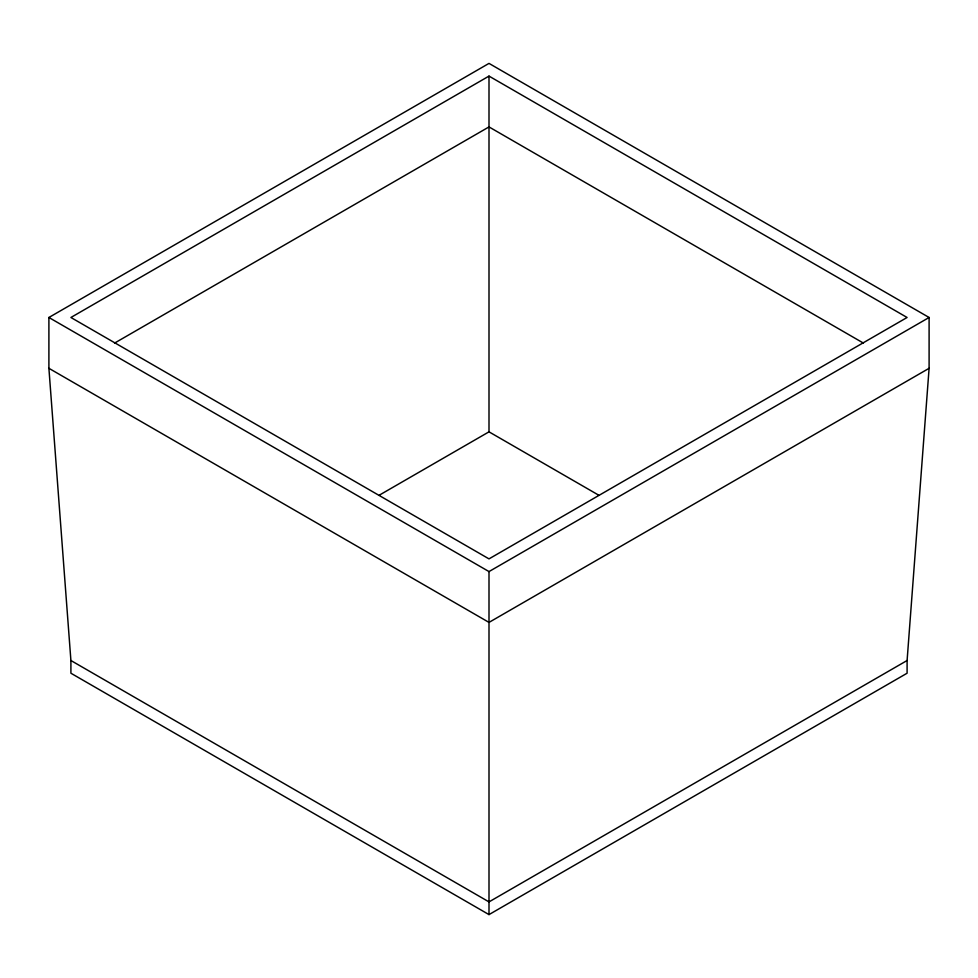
<?xml version="1.0" encoding="UTF-8"?>
<svg xmlns="http://www.w3.org/2000/svg" width="978" height="978" viewBox="0 0 978 978"><rect width="100%" height="100%" fill="white"/><g stroke="black" fill="none" stroke-linecap="round" stroke-linejoin="round"><path stroke-width="1.47" d="M907.095 660.517L929.1 368.303L929.1 317.483L489 63.399L48.9 317.483L48.9 368.303L70.905 660.517L70.905 673.219L489 914.601L907.095 673.219L907.095 660.517L489 901.899L70.905 660.517M489 76.101L70.905 317.483L489 558.878L907.095 317.483L489 76.101L489 431.836L379.415 495.1M114.573 343.095L489 126.92L863.427 343.095M48.9 317.483L489 571.58L929.1 317.483M929.1 368.303L489 622.399L48.9 368.303M489 431.836L598.585 495.1M489 571.58L489 914.601"/></g></svg>
